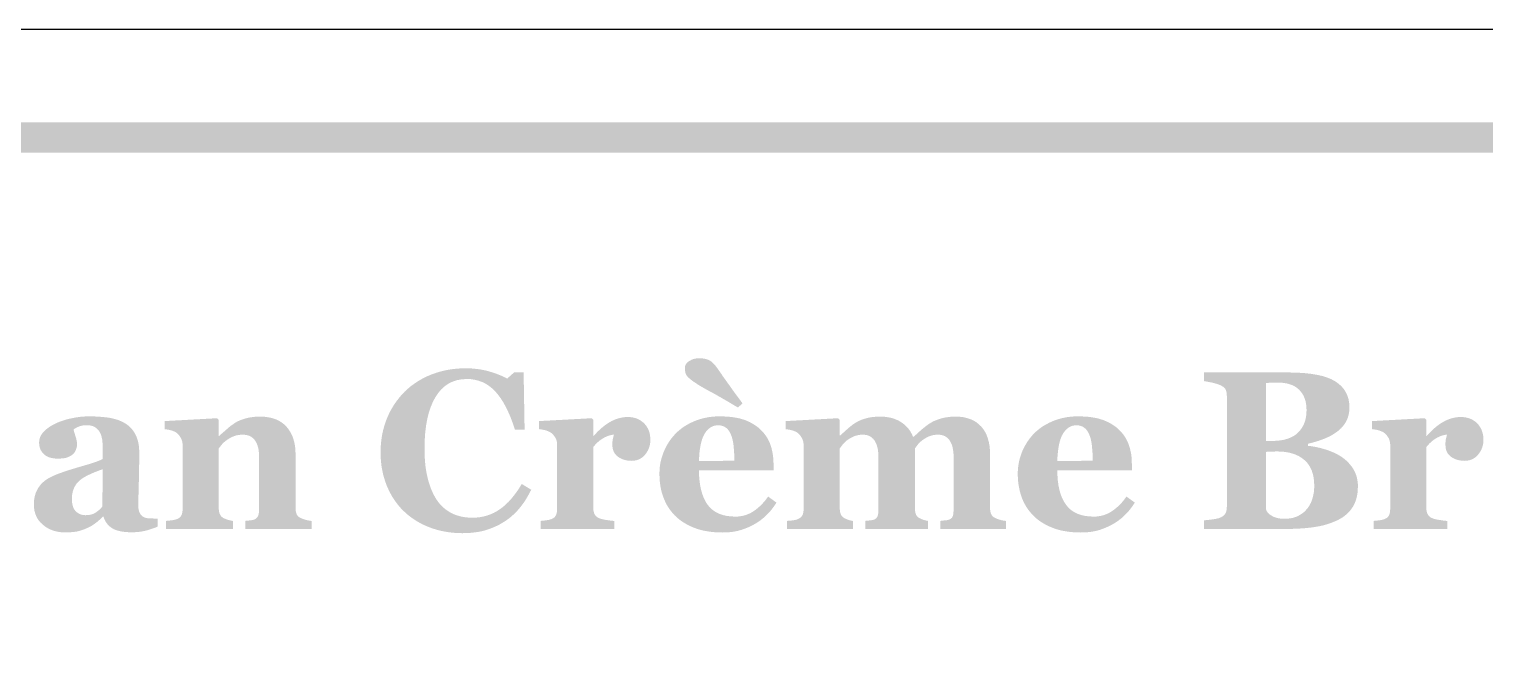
# Model space of a CAD drawing. Header units: millimetres. Extents: x 6 to 594, y 82 to 394.
# Drawn here: x 237.01 to 256.36, y 171.5 to 179.84 of the extents above; entities that cross this region are included whole.
import ezdxf

# ---------------------------------------------------------------- set-up
doc = ezdxf.new("R2010")
doc.units = ezdxf.units.MM
doc.layers.add('CUT', color=1, linetype='Continuous')
doc.layers.add('RASTER', color=7, linetype='Continuous')

msp = doc.modelspace()

# ---------------------------------------------------------------- hatches: boundary and pattern name
at = {"layer": 'RASTER'}
h = msp.add_hatch(color=7, dxfattribs=at)
h.paths.add_polyline_path([(211.2, 176.4), (211.234, 176.916), (211.337, 177.363), (211.509, 177.741), (211.75, 178.05), (212.059, 178.291), (212.438, 178.463), (212.884, 178.566), (213.4, 178.6), (270.6, 178.6), (271.116, 178.566), (271.563, 178.463), (271.941, 178.291), (272.25, 178.05), (272.491, 177.741), (272.663, 177.363), (272.766, 176.916), (272.8, 176.4), (272.8, 163.2), (272.766, 162.684), (272.662, 162.238), (272.491, 161.859), (272.25, 161.55), (271.941, 161.309), (271.563, 161.138), (271.116, 161.034), (270.6, 161), (213.4, 161), (212.884, 161.034), (212.438, 161.138), (212.059, 161.309), (211.75, 161.55), (211.509, 161.859), (211.337, 162.238), (211.234, 162.684), (211.2, 163.2)])
h.paths.add_polyline_path([(211.6, 176.4), (211.6, 163.2), (211.628, 162.778), (211.712, 162.413), (211.853, 162.103), (212.05, 161.85), (212.303, 161.653), (212.613, 161.513), (212.978, 161.428), (213.4, 161.4), (270.6, 161.4), (271.022, 161.428), (271.388, 161.513), (271.697, 161.653), (271.95, 161.85), (272.147, 162.103), (272.287, 162.413), (272.372, 162.778), (272.4, 163.2), (272.4, 176.4), (272.372, 176.822), (272.287, 177.188), (272.147, 177.497), (271.95, 177.75), (271.697, 177.947), (271.388, 178.088), (271.022, 178.172), (270.6, 178.2), (213.4, 178.2), (212.978, 178.172), (212.613, 178.088), (212.303, 177.947), (212.05, 177.75), (211.853, 177.497), (211.712, 177.188), (211.628, 176.822), (211.6, 176.4)])
for points in [[(242.768, 173.144), (242.711, 173.145), (242.655, 173.149), (242.6, 173.155), (242.546, 173.163), (242.493, 173.173), (242.441, 173.186), (242.39, 173.201), (242.34, 173.218), (242.291, 173.238), (242.243, 173.259), (242.198, 173.283), (242.153, 173.309), (242.111, 173.337), (242.07, 173.367), (242.03, 173.399), (241.993, 173.433), (241.957, 173.468), (241.924, 173.506), (241.893, 173.545), (241.863, 173.587), (241.835, 173.63), (241.81, 173.676), (241.786, 173.724), (241.764, 173.773), (241.745, 173.825), (241.728, 173.877), (241.713, 173.931), (241.702, 173.986), (241.692, 174.043), (241.686, 174.1), (241.682, 174.159), (241.681, 174.22), (241.682, 174.279), (241.686, 174.338), (241.693, 174.396), (241.702, 174.452), (241.714, 174.508), (241.728, 174.562), (241.745, 174.615), (241.765, 174.667), (241.787, 174.718), (241.811, 174.767), (241.838, 174.814), (241.866, 174.859), (241.897, 174.903), (241.93, 174.945), (241.964, 174.985), (242.001, 175.024), (242.04, 175.06), (242.08, 175.094), (242.122, 175.125), (242.166, 175.155), (242.212, 175.183), (242.259, 175.208), (242.309, 175.232), (242.36, 175.253), (242.413, 175.272), (242.467, 175.289), (242.522, 175.303), (242.577, 175.314), (242.634, 175.323), (242.691, 175.329), (242.749, 175.333), (242.809, 175.334), (242.851, 175.334), (242.893, 175.332), (242.934, 175.328), (242.974, 175.324), (243.013, 175.318), (243.051, 175.311), (243.088, 175.302), (243.124, 175.293), (243.158, 175.282), (243.192, 175.271), (243.224, 175.26), (243.255, 175.248), (243.284, 175.236), (243.312, 175.224), (243.339, 175.211), (243.364, 175.198), (243.455, 175.279), (243.582, 175.279), (243.595, 174.52), (243.466, 174.52), (243.438, 174.604), (243.409, 174.682), (243.378, 174.754), (243.345, 174.821), (243.312, 174.882), (243.277, 174.937), (243.24, 174.986), (243.203, 175.03), (243.163, 175.068), (243.122, 175.101), (243.078, 175.129), (243.032, 175.152), (242.984, 175.169), (242.934, 175.182), (242.882, 175.19), (242.828, 175.192), (242.761, 175.188), (242.698, 175.177), (242.64, 175.158), (242.585, 175.132), (242.535, 175.097), (242.489, 175.056), (242.447, 175.007), (242.409, 174.95), (242.375, 174.886), (242.346, 174.816), (242.321, 174.74), (242.301, 174.658), (242.285, 174.57), (242.274, 174.476), (242.267, 174.376), (242.265, 174.269), (242.266, 174.209), (242.268, 174.15), (242.272, 174.094), (242.277, 174.04), (242.284, 173.988), (242.293, 173.939), (242.303, 173.892), (242.314, 173.847), (242.327, 173.804), (242.341, 173.763), (242.355, 173.725), (242.371, 173.689), (242.387, 173.655), (242.405, 173.622), (242.423, 173.593), (242.442, 173.565), (242.464, 173.538), (242.487, 173.513), (242.51, 173.49), (242.535, 173.468), (242.561, 173.449), (242.587, 173.431), (242.615, 173.415), (242.643, 173.401), (242.672, 173.389), (242.702, 173.379), (242.733, 173.37), (242.765, 173.362), (242.797, 173.357), (242.831, 173.353), (242.865, 173.35), (242.899, 173.349), (242.95, 173.351), (242.999, 173.356), (243.047, 173.365), (243.093, 173.377), (243.138, 173.393), (243.182, 173.412), (243.224, 173.435), (243.265, 173.461), (243.305, 173.49), (243.343, 173.524), (243.381, 173.56), (243.418, 173.601), (243.454, 173.645), (243.489, 173.692), (243.524, 173.743), (243.557, 173.798), (243.683, 173.721), (243.667, 173.69), (243.651, 173.659), (243.633, 173.629), (243.616, 173.599), (243.598, 173.571), (243.579, 173.543), (243.559, 173.517), (243.54, 173.491), (243.519, 173.466), (243.498, 173.442), (243.476, 173.418), (243.453, 173.396), (243.429, 173.375), (243.405, 173.354), (243.379, 173.334), (243.354, 173.316), (243.324, 173.296), (243.294, 173.278), (243.263, 173.26), (243.232, 173.244), (243.199, 173.229), (243.166, 173.215), (243.132, 173.202), (243.098, 173.19), (243.062, 173.179), (243.025, 173.17), (242.986, 173.162), (242.945, 173.156), (242.903, 173.151), (242.86, 173.147), (242.814, 173.145), (242.768, 173.144)], [(240.764, 173.2), (239.882, 173.2), (239.882, 173.307), (239.889, 173.308), (239.896, 173.308), (239.904, 173.309), (239.913, 173.31), (239.921, 173.311), (239.93, 173.312), (239.94, 173.313), (239.949, 173.314), (239.959, 173.315), (239.968, 173.317), (239.976, 173.318), (239.984, 173.32), (239.991, 173.322), (239.998, 173.324), (240.004, 173.326), (240.009, 173.329), (240.017, 173.333), (240.024, 173.338), (240.03, 173.343), (240.036, 173.349), (240.041, 173.355), (240.046, 173.361), (240.05, 173.368), (240.053, 173.376), (240.056, 173.384), (240.059, 173.393), (240.061, 173.403), (240.063, 173.414), (240.065, 173.426), (240.066, 173.438), (240.066, 173.452), (240.066, 173.467), (240.066, 174.152), (240.066, 174.188), (240.063, 174.222), (240.059, 174.254), (240.053, 174.283), (240.045, 174.31), (240.036, 174.335), (240.024, 174.357), (240.011, 174.377), (239.997, 174.395), (239.981, 174.41), (239.963, 174.423), (239.944, 174.434), (239.922, 174.442), (239.9, 174.448), (239.876, 174.451), (239.85, 174.452), (239.835, 174.452), (239.821, 174.451), (239.807, 174.45), (239.793, 174.448), (239.78, 174.446), (239.766, 174.443), (239.753, 174.439), (239.74, 174.435), (239.728, 174.43), (239.715, 174.425), (239.703, 174.419), (239.69, 174.413), (239.678, 174.407), (239.666, 174.399), (239.654, 174.392), (239.642, 174.384), (239.631, 174.376), (239.621, 174.369), (239.612, 174.361), (239.603, 174.354), (239.595, 174.346), (239.587, 174.339), (239.58, 174.331), (239.573, 174.324), (239.567, 174.316), (239.561, 174.309), (239.555, 174.301), (239.55, 174.295), (239.545, 174.288), (239.54, 174.282), (239.535, 174.275), (239.53, 174.269), (239.53, 173.483), (239.531, 173.47), (239.531, 173.458), (239.532, 173.447), (239.534, 173.436), (239.536, 173.425), (239.539, 173.415), (239.541, 173.406), (239.545, 173.397), (239.549, 173.389), (239.553, 173.381), (239.559, 173.374), (239.564, 173.367), (239.571, 173.361), (239.578, 173.355), (239.585, 173.35), (239.593, 173.345), (239.599, 173.342), (239.606, 173.339), (239.612, 173.336), (239.62, 173.333), (239.627, 173.33), (239.635, 173.327), (239.643, 173.324), (239.652, 173.322), (239.661, 173.319), (239.669, 173.317), (239.678, 173.315), (239.687, 173.313), (239.695, 173.311), (239.704, 173.309), (239.712, 173.308), (239.721, 173.307), (239.721, 173.2), (238.83, 173.2), (238.83, 173.307), (238.839, 173.308), (238.848, 173.309), (238.858, 173.309), (238.867, 173.31), (238.876, 173.311), (238.885, 173.313), (238.895, 173.314), (238.904, 173.315), (238.913, 173.316), (238.922, 173.318), (238.931, 173.319), (238.939, 173.321), (238.946, 173.323), (238.954, 173.325), (238.961, 173.327), (238.968, 173.329), (238.979, 173.333), (238.989, 173.338), (238.999, 173.343), (239.007, 173.349), (239.015, 173.356), (239.022, 173.363), (239.027, 173.371), (239.032, 173.379), (239.036, 173.387), (239.04, 173.397), (239.043, 173.407), (239.045, 173.418), (239.047, 173.429), (239.049, 173.441), (239.05, 173.453), (239.05, 173.467), (239.05, 174.319), (239.049, 174.33), (239.048, 174.342), (239.047, 174.353), (239.044, 174.364), (239.041, 174.375), (239.037, 174.386), (239.032, 174.397), (239.026, 174.408), (239.02, 174.419), (239.014, 174.429), (239.007, 174.439), (238.999, 174.448), (238.991, 174.457), (238.983, 174.465), (238.974, 174.473), (238.965, 174.48), (238.958, 174.485), (238.951, 174.489), (238.943, 174.493), (238.935, 174.496), (238.926, 174.5), (238.917, 174.503), (238.908, 174.507), (238.898, 174.51), (238.888, 174.512), (238.878, 174.515), (238.867, 174.517), (238.856, 174.519), (238.845, 174.521), (238.833, 174.523), (238.822, 174.524), (238.81, 174.526), (238.81, 174.633), (239.508, 174.671), (239.53, 174.649), (239.53, 174.436), (239.536, 174.436), (239.547, 174.446), (239.558, 174.456), (239.569, 174.466), (239.582, 174.477), (239.594, 174.488), (239.608, 174.499), (239.621, 174.512), (239.636, 174.524), (239.65, 174.537), (239.664, 174.549), (239.678, 174.56), (239.692, 174.571), (239.706, 174.581), (239.719, 174.59), (239.732, 174.599), (239.744, 174.608), (239.758, 174.616), (239.773, 174.625), (239.79, 174.633), (239.807, 174.64), (239.825, 174.648), (239.844, 174.655), (239.865, 174.661), (239.886, 174.668), (239.908, 174.674), (239.931, 174.679), (239.954, 174.683), (239.977, 174.686), (240.001, 174.689), (240.025, 174.691), (240.049, 174.692), (240.074, 174.693), (240.132, 174.691), (240.186, 174.684), (240.236, 174.674), (240.283, 174.659), (240.326, 174.64), (240.365, 174.616), (240.4, 174.589), (240.432, 174.557), (240.46, 174.522), (240.484, 174.484), (240.505, 174.443), (240.521, 174.4), (240.534, 174.353), (240.544, 174.304), (240.549, 174.252), (240.551, 174.198), (240.551, 173.48), (240.552, 173.467), (240.552, 173.454), (240.554, 173.442), (240.555, 173.431), (240.558, 173.421), (240.56, 173.411), (240.564, 173.402), (240.567, 173.393), (240.572, 173.386), (240.577, 173.378), (240.583, 173.371), (240.59, 173.364), (240.598, 173.358), (240.607, 173.352), (240.617, 173.347), (240.627, 173.342), (240.633, 173.34), (240.64, 173.337), (240.647, 173.334), (240.654, 173.332), (240.661, 173.329), (240.669, 173.327), (240.677, 173.324), (240.685, 173.322), (240.694, 173.319), (240.703, 173.317), (240.712, 173.315), (240.722, 173.313), (240.732, 173.311), (240.742, 173.309), (240.753, 173.308), (240.764, 173.307)], [(245.267, 174.385), (245.266, 174.358), (245.262, 174.331), (245.257, 174.305), (245.249, 174.281), (245.24, 174.256), (245.228, 174.233), (245.214, 174.211), (245.198, 174.19), (245.18, 174.17), (245.161, 174.153), (245.14, 174.138), (245.118, 174.126), (245.095, 174.117), (245.07, 174.111), (245.044, 174.107), (245.016, 174.105), (244.99, 174.106), (244.965, 174.109), (244.941, 174.113), (244.917, 174.119), (244.895, 174.126), (244.874, 174.136), (244.854, 174.147), (244.835, 174.159), (244.818, 174.174), (244.803, 174.19), (244.79, 174.207), (244.78, 174.226), (244.772, 174.247), (244.766, 174.27), (244.762, 174.294), (244.761, 174.319), (244.761, 174.332), (244.762, 174.343), (244.762, 174.354), (244.763, 174.365), (244.764, 174.374), (244.765, 174.383), (244.767, 174.391), (244.769, 174.399), (244.77, 174.406), (244.772, 174.413), (244.774, 174.42), (244.776, 174.427), (244.777, 174.433), (244.779, 174.44), (244.78, 174.446), (244.782, 174.452), (244.765, 174.451), (244.748, 174.448), (244.73, 174.444), (244.713, 174.439), (244.695, 174.433), (244.677, 174.425), (244.658, 174.416), (244.64, 174.406), (244.621, 174.394), (244.603, 174.382), (244.586, 174.368), (244.569, 174.354), (244.553, 174.339), (244.537, 174.323), (244.522, 174.306), (244.508, 174.288), (244.508, 173.484), (244.508, 173.472), (244.509, 173.46), (244.51, 173.448), (244.512, 173.437), (244.514, 173.427), (244.517, 173.417), (244.52, 173.408), (244.524, 173.399), (244.528, 173.391), (244.533, 173.383), (244.539, 173.376), (244.546, 173.369), (244.553, 173.363), (244.56, 173.357), (244.569, 173.351), (244.578, 173.346), (244.587, 173.343), (244.597, 173.339), (244.608, 173.335), (244.62, 173.332), (244.634, 173.328), (244.649, 173.325), (244.665, 173.322), (244.683, 173.319), (244.7, 173.317), (244.717, 173.314), (244.732, 173.312), (244.745, 173.311), (244.758, 173.309), (244.769, 173.308), (244.779, 173.307), (244.788, 173.307), (244.788, 173.2), (243.808, 173.2), (243.808, 173.307), (243.817, 173.308), (243.826, 173.309), (243.835, 173.309), (243.844, 173.31), (243.854, 173.311), (243.863, 173.313), (243.872, 173.314), (243.882, 173.315), (243.891, 173.316), (243.9, 173.318), (243.908, 173.319), (243.916, 173.321), (243.924, 173.323), (243.931, 173.325), (243.939, 173.327), (243.945, 173.329), (243.957, 173.333), (243.967, 173.338), (243.976, 173.343), (243.985, 173.349), (243.992, 173.356), (243.999, 173.363), (244.005, 173.371), (244.01, 173.379), (244.014, 173.387), (244.017, 173.397), (244.02, 173.407), (244.023, 173.418), (244.025, 173.429), (244.026, 173.441), (244.027, 173.453), (244.027, 173.467), (244.027, 174.319), (244.027, 174.332), (244.026, 174.345), (244.024, 174.357), (244.021, 174.369), (244.018, 174.381), (244.013, 174.392), (244.008, 174.403), (244.002, 174.414), (243.996, 174.424), (243.989, 174.433), (243.982, 174.443), (243.975, 174.451), (243.967, 174.459), (243.959, 174.467), (243.951, 174.474), (243.942, 174.48), (243.936, 174.485), (243.928, 174.489), (243.921, 174.493), (243.913, 174.496), (243.904, 174.5), (243.895, 174.503), (243.886, 174.507), (243.876, 174.51), (243.866, 174.512), (243.855, 174.515), (243.844, 174.517), (243.833, 174.519), (243.822, 174.521), (243.811, 174.523), (243.799, 174.524), (243.787, 174.526), (243.787, 174.633), (244.486, 174.671), (244.508, 174.649), (244.508, 174.436), (244.514, 174.436), (244.539, 174.465), (244.565, 174.492), (244.591, 174.517), (244.618, 174.541), (244.645, 174.563), (244.672, 174.584), (244.7, 174.603), (244.728, 174.62), (244.757, 174.636), (244.786, 174.649), (244.815, 174.661), (244.844, 174.67), (244.874, 174.677), (244.904, 174.683), (244.934, 174.686), (244.965, 174.687), (244.998, 174.686), (245.03, 174.682), (245.059, 174.675), (245.088, 174.666), (245.114, 174.654), (245.139, 174.639), (245.162, 174.622), (245.184, 174.603), (245.203, 174.581), (245.22, 174.557), (245.234, 174.533), (245.246, 174.506), (245.255, 174.478), (245.261, 174.449), (245.265, 174.418), (245.267, 174.385)], [(249.994, 173.2), (249.121, 173.2), (249.121, 173.307), (249.129, 173.308), (249.137, 173.309), (249.145, 173.31), (249.154, 173.311), (249.162, 173.312), (249.171, 173.313), (249.179, 173.314), (249.188, 173.314), (249.197, 173.315), (249.205, 173.316), (249.213, 173.318), (249.22, 173.319), (249.227, 173.321), (249.234, 173.324), (249.241, 173.326), (249.247, 173.329), (249.254, 173.333), (249.261, 173.337), (249.267, 173.343), (249.273, 173.348), (249.278, 173.355), (249.282, 173.362), (249.285, 173.37), (249.288, 173.378), (249.29, 173.387), (249.291, 173.396), (249.293, 173.407), (249.294, 173.417), (249.295, 173.429), (249.296, 173.441), (249.296, 173.453), (249.296, 173.467), (249.296, 174.151), (249.296, 174.187), (249.293, 174.221), (249.289, 174.253), (249.283, 174.283), (249.276, 174.31), (249.266, 174.335), (249.255, 174.357), (249.243, 174.377), (249.229, 174.395), (249.213, 174.41), (249.196, 174.423), (249.178, 174.434), (249.158, 174.442), (249.137, 174.448), (249.114, 174.451), (249.09, 174.452), (249.074, 174.452), (249.059, 174.451), (249.045, 174.45), (249.03, 174.447), (249.017, 174.445), (249.003, 174.441), (248.99, 174.437), (248.978, 174.433), (248.966, 174.428), (248.954, 174.422), (248.942, 174.416), (248.931, 174.411), (248.92, 174.404), (248.909, 174.398), (248.898, 174.391), (248.888, 174.384), (248.877, 174.376), (248.868, 174.368), (248.859, 174.361), (248.85, 174.353), (248.842, 174.345), (248.835, 174.337), (248.828, 174.33), (248.822, 174.322), (248.816, 174.315), (248.811, 174.307), (248.805, 174.3), (248.8, 174.294), (248.795, 174.287), (248.791, 174.281), (248.786, 174.275), (248.782, 174.269), (248.782, 173.483), (248.782, 173.47), (248.783, 173.458), (248.784, 173.446), (248.785, 173.435), (248.787, 173.425), (248.789, 173.415), (248.792, 173.406), (248.795, 173.397), (248.798, 173.389), (248.802, 173.381), (248.807, 173.374), (248.812, 173.368), (248.819, 173.361), (248.825, 173.355), (248.833, 173.35), (248.841, 173.345), (248.847, 173.342), (248.853, 173.339), (248.859, 173.336), (248.866, 173.333), (248.873, 173.33), (248.88, 173.327), (248.887, 173.324), (248.894, 173.322), (248.902, 173.319), (248.91, 173.317), (248.917, 173.315), (248.925, 173.313), (248.933, 173.311), (248.941, 173.309), (248.95, 173.308), (248.958, 173.307), (248.958, 173.2), (248.122, 173.2), (248.122, 173.307), (248.129, 173.308), (248.136, 173.308), (248.144, 173.309), (248.152, 173.31), (248.161, 173.311), (248.17, 173.312), (248.179, 173.313), (248.189, 173.314), (248.199, 173.315), (248.207, 173.317), (248.216, 173.318), (248.223, 173.32), (248.23, 173.322), (248.237, 173.324), (248.242, 173.326), (248.248, 173.329), (248.255, 173.333), (248.262, 173.338), (248.268, 173.343), (248.273, 173.349), (248.278, 173.355), (248.282, 173.361), (248.285, 173.368), (248.288, 173.376), (248.29, 173.384), (248.292, 173.393), (248.294, 173.403), (248.295, 173.414), (248.296, 173.426), (248.297, 173.438), (248.297, 173.452), (248.297, 173.467), (248.297, 174.151), (248.297, 174.187), (248.294, 174.221), (248.29, 174.253), (248.284, 174.283), (248.276, 174.31), (248.267, 174.335), (248.256, 174.357), (248.244, 174.377), (248.23, 174.395), (248.214, 174.41), (248.197, 174.423), (248.179, 174.434), (248.159, 174.442), (248.138, 174.448), (248.115, 174.451), (248.091, 174.452), (248.075, 174.452), (248.06, 174.451), (248.046, 174.45), (248.031, 174.447), (248.018, 174.445), (248.004, 174.441), (247.991, 174.437), (247.979, 174.433), (247.967, 174.428), (247.955, 174.422), (247.943, 174.416), (247.932, 174.411), (247.921, 174.404), (247.91, 174.398), (247.899, 174.391), (247.889, 174.384), (247.878, 174.376), (247.869, 174.368), (247.859, 174.361), (247.851, 174.353), (247.843, 174.345), (247.836, 174.337), (247.829, 174.33), (247.823, 174.322), (247.817, 174.315), (247.811, 174.307), (247.806, 174.3), (247.801, 174.294), (247.796, 174.287), (247.792, 174.281), (247.787, 174.275), (247.783, 174.269), (247.783, 173.483), (247.783, 173.47), (247.784, 173.458), (247.785, 173.447), (247.786, 173.436), (247.788, 173.425), (247.791, 173.416), (247.793, 173.406), (247.796, 173.398), (247.8, 173.39), (247.804, 173.382), (247.809, 173.375), (247.815, 173.368), (247.821, 173.361), (247.828, 173.355), (247.835, 173.35), (247.843, 173.345), (247.849, 173.342), (247.855, 173.339), (247.862, 173.336), (247.868, 173.333), (247.875, 173.33), (247.882, 173.327), (247.889, 173.324), (247.897, 173.322), (247.904, 173.319), (247.912, 173.317), (247.92, 173.315), (247.928, 173.313), (247.936, 173.311), (247.944, 173.309), (247.952, 173.308), (247.96, 173.307), (247.96, 173.2), (247.083, 173.2), (247.083, 173.307), (247.093, 173.308), (247.102, 173.308), (247.111, 173.309), (247.121, 173.31), (247.13, 173.311), (247.139, 173.312), (247.149, 173.313), (247.158, 173.314), (247.167, 173.315), (247.175, 173.317), (247.184, 173.318), (247.192, 173.32), (247.199, 173.322), (247.207, 173.324), (247.214, 173.326), (247.221, 173.329), (247.232, 173.334), (247.242, 173.339), (247.252, 173.344), (247.26, 173.35), (247.268, 173.357), (247.275, 173.364), (247.28, 173.371), (247.285, 173.379), (247.289, 173.388), (247.293, 173.397), (247.296, 173.407), (247.298, 173.418), (247.3, 173.429), (247.302, 173.441), (247.302, 173.453), (247.303, 173.467), (247.303, 174.319), (247.302, 174.331), (247.301, 174.342), (247.299, 174.354), (247.297, 174.365), (247.293, 174.377), (247.289, 174.388), (247.284, 174.399), (247.278, 174.411), (247.271, 174.422), (247.265, 174.432), (247.258, 174.441), (247.25, 174.45), (247.243, 174.459), (247.235, 174.467), (247.226, 174.474), (247.218, 174.48), (247.211, 174.485), (247.204, 174.489), (247.196, 174.493), (247.188, 174.496), (247.179, 174.5), (247.17, 174.503), (247.161, 174.507), (247.151, 174.51), (247.141, 174.512), (247.13, 174.515), (247.12, 174.517), (247.109, 174.519), (247.098, 174.521), (247.086, 174.523), (247.074, 174.524), (247.063, 174.526), (247.063, 174.633), (247.761, 174.671), (247.783, 174.649), (247.783, 174.442), (247.789, 174.442), (247.8, 174.452), (247.811, 174.461), (247.822, 174.472), (247.834, 174.482), (247.846, 174.493), (247.859, 174.505), (247.873, 174.517), (247.886, 174.529), (247.9, 174.542), (247.914, 174.553), (247.928, 174.564), (247.941, 174.575), (247.954, 174.585), (247.967, 174.594), (247.98, 174.603), (247.993, 174.611), (248.007, 174.619), (248.022, 174.627), (248.038, 174.635), (248.055, 174.643), (248.072, 174.65), (248.091, 174.657), (248.111, 174.663), (248.132, 174.669), (248.153, 174.675), (248.175, 174.679), (248.198, 174.684), (248.221, 174.687), (248.244, 174.689), (248.268, 174.691), (248.293, 174.692), (248.318, 174.693), (248.359, 174.692), (248.398, 174.688), (248.435, 174.682), (248.471, 174.675), (248.505, 174.664), (248.537, 174.652), (248.568, 174.637), (248.597, 174.62), (248.624, 174.601), (248.649, 174.581), (248.672, 174.559), (248.693, 174.536), (248.712, 174.511), (248.728, 174.485), (248.743, 174.457), (248.756, 174.428), (248.769, 174.428), (248.78, 174.438), (248.791, 174.448), (248.804, 174.459), (248.816, 174.471), (248.83, 174.482), (248.843, 174.495), (248.858, 174.507), (248.873, 174.521), (248.888, 174.534), (248.903, 174.546), (248.918, 174.558), (248.932, 174.569), (248.946, 174.579), (248.96, 174.589), (248.973, 174.598), (248.986, 174.606), (249.001, 174.615), (249.016, 174.624), (249.033, 174.632), (249.051, 174.64), (249.07, 174.647), (249.089, 174.655), (249.11, 174.661), (249.132, 174.668), (249.154, 174.674), (249.177, 174.679), (249.2, 174.683), (249.223, 174.686), (249.247, 174.689), (249.272, 174.691), (249.296, 174.692), (249.321, 174.693), (249.375, 174.691), (249.426, 174.685), (249.473, 174.674), (249.517, 174.66), (249.558, 174.642), (249.596, 174.619), (249.63, 174.593), (249.662, 174.562), (249.69, 174.528), (249.714, 174.49), (249.735, 174.449), (249.751, 174.404), (249.764, 174.356), (249.774, 174.305), (249.779, 174.25), (249.781, 174.192), (249.781, 173.48), (249.782, 173.467), (249.782, 173.454), (249.784, 173.442), (249.785, 173.431), (249.788, 173.42), (249.79, 173.41), (249.794, 173.401), (249.797, 173.393), (249.802, 173.385), (249.807, 173.377), (249.813, 173.37), (249.82, 173.364), (249.828, 173.357), (249.836, 173.352), (249.846, 173.347), (249.856, 173.342), (249.862, 173.34), (249.868, 173.337), (249.875, 173.334), (249.882, 173.332), (249.89, 173.329), (249.897, 173.327), (249.905, 173.324), (249.914, 173.322), (249.923, 173.319), (249.932, 173.317), (249.941, 173.315), (249.951, 173.313), (249.961, 173.311), (249.972, 173.309), (249.982, 173.308), (249.994, 173.307)], [(256.338, 174.385), (256.337, 174.358), (256.334, 174.331), (256.328, 174.305), (256.321, 174.281), (256.311, 174.256), (256.299, 174.233), (256.285, 174.211), (256.269, 174.19), (256.251, 174.17), (256.232, 174.153), (256.211, 174.138), (256.189, 174.126), (256.166, 174.117), (256.141, 174.111), (256.115, 174.107), (256.087, 174.105), (256.061, 174.106), (256.036, 174.109), (256.012, 174.113), (255.989, 174.119), (255.967, 174.126), (255.946, 174.136), (255.926, 174.147), (255.906, 174.159), (255.889, 174.174), (255.874, 174.19), (255.861, 174.207), (255.851, 174.226), (255.843, 174.247), (255.837, 174.27), (255.834, 174.294), (255.833, 174.319), (255.833, 174.332), (255.833, 174.343), (255.834, 174.354), (255.834, 174.365), (255.835, 174.374), (255.837, 174.383), (255.838, 174.391), (255.84, 174.399), (255.842, 174.406), (255.843, 174.413), (255.845, 174.42), (255.847, 174.427), (255.848, 174.433), (255.85, 174.44), (255.852, 174.446), (255.853, 174.452), (255.836, 174.451), (255.819, 174.448), (255.801, 174.444), (255.784, 174.439), (255.766, 174.433), (255.748, 174.425), (255.729, 174.416), (255.711, 174.406), (255.693, 174.394), (255.675, 174.382), (255.657, 174.368), (255.641, 174.354), (255.624, 174.339), (255.609, 174.323), (255.594, 174.306), (255.579, 174.288), (255.579, 173.484), (255.579, 173.472), (255.58, 173.46), (255.581, 173.448), (255.583, 173.437), (255.585, 173.427), (255.588, 173.417), (255.591, 173.408), (255.595, 173.399), (255.6, 173.391), (255.605, 173.383), (255.61, 173.376), (255.617, 173.369), (255.624, 173.363), (255.632, 173.357), (255.64, 173.351), (255.649, 173.346), (255.658, 173.343), (255.668, 173.339), (255.679, 173.335), (255.692, 173.332), (255.705, 173.328), (255.72, 173.325), (255.737, 173.322), (255.754, 173.319), (255.772, 173.317), (255.788, 173.314), (255.803, 173.312), (255.817, 173.311), (255.829, 173.309), (255.84, 173.308), (255.85, 173.307), (255.859, 173.307), (255.859, 173.2), (254.879, 173.2), (254.879, 173.307), (254.888, 173.308), (254.897, 173.309), (254.906, 173.309), (254.916, 173.31), (254.925, 173.311), (254.934, 173.313), (254.944, 173.314), (254.953, 173.315), (254.962, 173.316), (254.971, 173.318), (254.979, 173.319), (254.987, 173.321), (254.995, 173.323), (255.003, 173.325), (255.01, 173.327), (255.017, 173.329), (255.028, 173.333), (255.038, 173.338), (255.048, 173.343), (255.056, 173.349), (255.064, 173.356), (255.07, 173.363), (255.076, 173.371), (255.081, 173.379), (255.085, 173.387), (255.089, 173.397), (255.092, 173.407), (255.094, 173.418), (255.096, 173.429), (255.098, 173.441), (255.098, 173.453), (255.099, 173.467), (255.099, 174.319), (255.098, 174.332), (255.097, 174.345), (255.095, 174.357), (255.092, 174.369), (255.089, 174.381), (255.085, 174.392), (255.08, 174.403), (255.074, 174.414), (255.067, 174.424), (255.061, 174.433), (255.054, 174.443), (255.046, 174.451), (255.039, 174.459), (255.031, 174.467), (255.022, 174.474), (255.014, 174.48), (255.007, 174.485), (255, 174.489), (254.992, 174.493), (254.984, 174.496), (254.975, 174.5), (254.966, 174.503), (254.957, 174.507), (254.947, 174.51), (254.937, 174.512), (254.926, 174.515), (254.916, 174.517), (254.905, 174.519), (254.894, 174.521), (254.882, 174.523), (254.87, 174.524), (254.858, 174.526), (254.858, 174.633), (255.557, 174.671), (255.579, 174.649), (255.579, 174.436), (255.585, 174.436), (255.61, 174.465), (255.636, 174.492), (255.663, 174.517), (255.689, 174.541), (255.716, 174.563), (255.744, 174.584), (255.771, 174.603), (255.8, 174.62), (255.828, 174.636), (255.857, 174.649), (255.886, 174.661), (255.915, 174.67), (255.945, 174.677), (255.975, 174.683), (256.006, 174.686), (256.036, 174.687), (256.069, 174.686), (256.101, 174.682), (256.131, 174.675), (256.159, 174.666), (256.186, 174.654), (256.21, 174.639), (256.234, 174.622), (256.255, 174.603), (256.275, 174.581), (256.291, 174.557), (256.306, 174.533), (256.317, 174.506), (256.326, 174.478), (256.333, 174.449), (256.337, 174.418), (256.338, 174.385)]]:
    msp.add_hatch(color=7, dxfattribs=at).paths.add_polyline_path(points)
h = msp.add_hatch(color=7, dxfattribs=at)
h.paths.add_polyline_path([(246.942, 173.55), (246.929, 173.529), (246.915, 173.509), (246.901, 173.489), (246.886, 173.469), (246.87, 173.449), (246.854, 173.43), (246.836, 173.411), (246.819, 173.393), (246.8, 173.374), (246.781, 173.357), (246.761, 173.34), (246.741, 173.324), (246.72, 173.308), (246.699, 173.294), (246.677, 173.279), (246.654, 173.266), (246.629, 173.252), (246.605, 173.24), (246.58, 173.228), (246.555, 173.217), (246.53, 173.207), (246.505, 173.198), (246.48, 173.189), (246.455, 173.182), (246.43, 173.175), (246.403, 173.169), (246.376, 173.164), (246.347, 173.16), (246.318, 173.157), (246.288, 173.155), (246.257, 173.154), (246.225, 173.153), (246.171, 173.154), (246.12, 173.157), (246.07, 173.162), (246.023, 173.169), (245.977, 173.177), (245.933, 173.188), (245.891, 173.2), (245.85, 173.215), (245.812, 173.231), (245.775, 173.248), (245.74, 173.267), (245.707, 173.287), (245.675, 173.308), (245.645, 173.331), (245.617, 173.355), (245.59, 173.38), (245.566, 173.407), (245.542, 173.435), (245.521, 173.463), (245.501, 173.494), (245.482, 173.525), (245.466, 173.557), (245.451, 173.591), (245.437, 173.626), (245.425, 173.661), (245.415, 173.698), (245.406, 173.735), (245.399, 173.773), (245.394, 173.812), (245.39, 173.851), (245.388, 173.891), (245.387, 173.932), (245.388, 173.97), (245.39, 174.006), (245.394, 174.043), (245.4, 174.079), (245.408, 174.114), (245.418, 174.15), (245.429, 174.184), (245.442, 174.219), (245.456, 174.253), (245.472, 174.285), (245.489, 174.317), (245.508, 174.348), (245.528, 174.378), (245.55, 174.407), (245.573, 174.435), (245.598, 174.463), (245.623, 174.488), (245.651, 174.512), (245.68, 174.535), (245.71, 174.557), (245.742, 174.577), (245.776, 174.596), (245.812, 174.614), (245.849, 174.631), (245.887, 174.646), (245.927, 174.659), (245.968, 174.67), (246.009, 174.679), (246.052, 174.687), (246.096, 174.692), (246.142, 174.695), (246.188, 174.696), (246.238, 174.695), (246.286, 174.692), (246.331, 174.689), (246.375, 174.683), (246.416, 174.676), (246.454, 174.668), (246.491, 174.657), (246.525, 174.646), (246.557, 174.633), (246.588, 174.619), (246.617, 174.603), (246.645, 174.586), (246.672, 174.569), (246.697, 174.55), (246.721, 174.529), (246.743, 174.508), (246.763, 174.487), (246.782, 174.464), (246.799, 174.441), (246.815, 174.417), (246.83, 174.392), (246.843, 174.366), (246.855, 174.339), (246.865, 174.311), (246.874, 174.283), (246.881, 174.254), (246.888, 174.224), (246.893, 174.195), (246.897, 174.165), (246.9, 174.135), (246.902, 174.104), (246.903, 174.073), (246.903, 173.978), (245.913, 173.978), (245.914, 173.905), (245.92, 173.837), (245.929, 173.773), (245.942, 173.713), (245.958, 173.659), (245.978, 173.608), (246.001, 173.562), (246.028, 173.521), (246.059, 173.484), (246.095, 173.452), (246.134, 173.425), (246.178, 173.403), (246.226, 173.386), (246.279, 173.374), (246.335, 173.367), (246.396, 173.364), (246.43, 173.365), (246.463, 173.369), (246.495, 173.375), (246.527, 173.383), (246.557, 173.394), (246.587, 173.406), (246.616, 173.422), (246.644, 173.44), (246.671, 173.459), (246.696, 173.48), (246.721, 173.502), (246.745, 173.525), (246.768, 173.55), (246.79, 173.575), (246.811, 173.602), (246.831, 173.631)])
h.paths.add_polyline_path([(246.383, 174.107), (246.383, 174.129), (246.382, 174.151), (246.382, 174.173), (246.381, 174.196), (246.379, 174.218), (246.378, 174.241), (246.376, 174.264), (246.374, 174.287), (246.372, 174.309), (246.369, 174.331), (246.366, 174.351), (246.362, 174.371), (246.358, 174.389), (246.353, 174.406), (246.349, 174.423), (246.343, 174.438), (246.337, 174.454), (246.33, 174.47), (246.322, 174.485), (246.314, 174.498), (246.305, 174.511), (246.296, 174.522), (246.286, 174.532), (246.275, 174.542), (246.264, 174.55), (246.252, 174.557), (246.24, 174.563), (246.226, 174.568), (246.212, 174.572), (246.198, 174.575), (246.182, 174.576), (246.166, 174.577), (246.139, 174.575), (246.112, 174.57), (246.088, 174.561), (246.065, 174.548), (246.043, 174.532), (246.022, 174.513), (246.003, 174.489), (245.986, 174.463), (245.97, 174.432), (245.956, 174.397), (245.944, 174.358), (245.934, 174.315), (245.926, 174.268), (245.919, 174.216), (245.915, 174.161), (245.913, 174.101)])
h.paths.add_polyline_path([(246.491, 174.868), (246.43, 174.813), (246.371, 174.848), (246.316, 174.881), (246.264, 174.911), (246.216, 174.939), (246.172, 174.964), (246.132, 174.987), (246.096, 175.007), (246.063, 175.024), (246.032, 175.041), (246.003, 175.057), (245.975, 175.073), (245.948, 175.088), (245.922, 175.104), (245.897, 175.119), (245.874, 175.135), (245.851, 175.15), (245.834, 175.161), (245.819, 175.172), (245.805, 175.183), (245.792, 175.194), (245.781, 175.204), (245.77, 175.214), (245.761, 175.223), (245.754, 175.232), (245.747, 175.242), (245.741, 175.253), (245.736, 175.264), (245.732, 175.277), (245.729, 175.291), (245.727, 175.306), (245.726, 175.322), (245.725, 175.339), (245.726, 175.352), (245.729, 175.364), (245.733, 175.376), (245.739, 175.388), (245.747, 175.399), (245.757, 175.41), (245.768, 175.42), (245.781, 175.429), (245.796, 175.438), (245.811, 175.446), (245.826, 175.453), (245.841, 175.458), (245.857, 175.462), (245.874, 175.465), (245.891, 175.467), (245.908, 175.468), (245.93, 175.467), (245.951, 175.466), (245.97, 175.464), (245.988, 175.461), (246.006, 175.457), (246.022, 175.452), (246.037, 175.447), (246.05, 175.44), (246.064, 175.433), (246.078, 175.422), (246.092, 175.41), (246.107, 175.396), (246.122, 175.379), (246.138, 175.36), (246.154, 175.339), (246.17, 175.315), (246.183, 175.297), (246.197, 175.277), (246.212, 175.256), (246.227, 175.233), (246.244, 175.209), (246.262, 175.184), (246.281, 175.157), (246.302, 175.128), (246.323, 175.099), (246.344, 175.069), (246.367, 175.037), (246.39, 175.005), (246.414, 174.972), (246.439, 174.939), (246.465, 174.904), (246.491, 174.868)])
h = msp.add_hatch(color=7, dxfattribs=at)
h.paths.add_polyline_path([(254.458, 174.154), (254.481, 174.137), (254.503, 174.119), (254.524, 174.101), (254.543, 174.081), (254.562, 174.06), (254.579, 174.038), (254.596, 174.016), (254.611, 173.992), (254.625, 173.967), (254.636, 173.941), (254.647, 173.914), (254.655, 173.886), (254.661, 173.857), (254.666, 173.826), (254.669, 173.795), (254.669, 173.763), (254.668, 173.724), (254.665, 173.686), (254.66, 173.651), (254.653, 173.617), (254.643, 173.584), (254.632, 173.553), (254.618, 173.523), (254.603, 173.495), (254.585, 173.469), (254.566, 173.443), (254.545, 173.42), (254.522, 173.398), (254.497, 173.377), (254.47, 173.357), (254.442, 173.34), (254.412, 173.323), (254.378, 173.307), (254.343, 173.292), (254.307, 173.278), (254.27, 173.266), (254.231, 173.254), (254.191, 173.244), (254.15, 173.235), (254.108, 173.228), (254.064, 173.221), (254.018, 173.216), (253.97, 173.211), (253.92, 173.207), (253.869, 173.204), (253.815, 173.202), (253.76, 173.2), (253.703, 173.2), (252.623, 173.2), (252.623, 173.314), (252.635, 173.315), (252.647, 173.317), (252.66, 173.318), (252.674, 173.32), (252.689, 173.321), (252.704, 173.323), (252.72, 173.325), (252.737, 173.327), (252.754, 173.33), (252.769, 173.332), (252.783, 173.334), (252.796, 173.337), (252.807, 173.34), (252.818, 173.342), (252.826, 173.345), (252.834, 173.348), (252.847, 173.354), (252.859, 173.36), (252.87, 173.366), (252.88, 173.373), (252.888, 173.381), (252.896, 173.389), (252.902, 173.397), (252.908, 173.406), (252.913, 173.415), (252.917, 173.425), (252.92, 173.436), (252.923, 173.447), (252.925, 173.459), (252.926, 173.472), (252.927, 173.485), (252.928, 173.499), (252.928, 174.964), (252.927, 174.977), (252.927, 174.989), (252.925, 175.001), (252.924, 175.012), (252.921, 175.023), (252.919, 175.033), (252.915, 175.042), (252.912, 175.052), (252.907, 175.06), (252.901, 175.069), (252.893, 175.077), (252.884, 175.085), (252.874, 175.092), (252.862, 175.099), (252.849, 175.106), (252.834, 175.113), (252.822, 175.118), (252.81, 175.122), (252.798, 175.126), (252.785, 175.13), (252.771, 175.134), (252.758, 175.138), (252.743, 175.141), (252.729, 175.145), (252.714, 175.148), (252.699, 175.15), (252.686, 175.153), (252.672, 175.156), (252.659, 175.158), (252.647, 175.16), (252.635, 175.162), (252.623, 175.164), (252.623, 175.279), (253.752, 175.279), (253.855, 175.277), (253.951, 175.271), (254.039, 175.262), (254.119, 175.249), (254.193, 175.233), (254.258, 175.213), (254.317, 175.189), (254.368, 175.161), (254.412, 175.13), (254.45, 175.096), (254.483, 175.058), (254.509, 175.016), (254.53, 174.971), (254.545, 174.923), (254.554, 174.871), (254.557, 174.816), (254.556, 174.79), (254.554, 174.765), (254.551, 174.74), (254.546, 174.717), (254.54, 174.694), (254.533, 174.672), (254.524, 174.651), (254.514, 174.63), (254.503, 174.611), (254.491, 174.592), (254.477, 174.574), (254.463, 174.556), (254.447, 174.539), (254.43, 174.523), (254.412, 174.507), (254.393, 174.492), (254.374, 174.479), (254.355, 174.466), (254.335, 174.453), (254.314, 174.441), (254.292, 174.43), (254.269, 174.419), (254.246, 174.408), (254.221, 174.398), (254.196, 174.389), (254.17, 174.379), (254.144, 174.37), (254.118, 174.362), (254.091, 174.354), (254.064, 174.346), (254.036, 174.339), (254.007, 174.332), (254.007, 174.304), (254.036, 174.301), (254.065, 174.297), (254.094, 174.292), (254.124, 174.286), (254.154, 174.279), (254.184, 174.272), (254.214, 174.263), (254.245, 174.254), (254.275, 174.244), (254.304, 174.233), (254.332, 174.222), (254.36, 174.209), (254.386, 174.197), (254.411, 174.183), (254.435, 174.169), (254.458, 174.154)])
h.paths.add_polyline_path([(253.987, 174.779), (253.985, 174.821), (253.981, 174.861), (253.973, 174.898), (253.962, 174.933), (253.949, 174.965), (253.932, 174.996), (253.912, 175.023), (253.889, 175.049), (253.864, 175.071), (253.835, 175.091), (253.803, 175.108), (253.768, 175.121), (253.73, 175.132), (253.688, 175.139), (253.644, 175.144), (253.597, 175.145), (253.59, 175.145), (253.582, 175.145), (253.574, 175.145), (253.565, 175.145), (253.556, 175.144), (253.546, 175.144), (253.536, 175.144), (253.525, 175.143), (253.514, 175.143), (253.503, 175.142), (253.493, 175.142), (253.483, 175.141), (253.474, 175.141), (253.465, 175.14), (253.456, 175.14), (253.448, 175.139), (253.448, 174.369), (253.524, 174.369), (253.581, 174.371), (253.635, 174.376), (253.684, 174.384), (253.73, 174.397), (253.772, 174.412), (253.81, 174.431), (253.844, 174.454), (253.874, 174.48), (253.9, 174.508), (253.923, 174.54), (253.943, 174.574), (253.959, 174.61), (253.971, 174.648), (253.98, 174.69), (253.985, 174.733), (253.987, 174.779)])
h.paths.add_polyline_path([(254.089, 173.782), (254.087, 173.834), (254.081, 173.884), (254.071, 173.93), (254.057, 173.973), (254.039, 174.013), (254.017, 174.05), (253.991, 174.084), (253.96, 174.114), (253.926, 174.141), (253.889, 174.165), (253.848, 174.185), (253.803, 174.201), (253.755, 174.214), (253.704, 174.223), (253.649, 174.228), (253.59, 174.23), (253.583, 174.23), (253.575, 174.23), (253.566, 174.229), (253.557, 174.229), (253.548, 174.229), (253.538, 174.229), (253.527, 174.228), (253.516, 174.228), (253.505, 174.227), (253.494, 174.227), (253.485, 174.226), (253.476, 174.226), (253.468, 174.225), (253.46, 174.225), (253.454, 174.224), (253.448, 174.224), (253.448, 173.464), (253.452, 173.45), (253.458, 173.438), (253.465, 173.425), (253.475, 173.414), (253.486, 173.403), (253.499, 173.392), (253.513, 173.382), (253.53, 173.372), (253.547, 173.363), (253.566, 173.356), (253.586, 173.349), (253.606, 173.344), (253.627, 173.34), (253.65, 173.337), (253.673, 173.335), (253.697, 173.335), (253.739, 173.337), (253.78, 173.342), (253.818, 173.351), (253.855, 173.364), (253.889, 173.381), (253.922, 173.401), (253.952, 173.424), (253.98, 173.452), (254.006, 173.483), (254.028, 173.516), (254.047, 173.553), (254.062, 173.593), (254.074, 173.636), (254.083, 173.681), (254.088, 173.73), (254.089, 173.782)])
h = msp.add_hatch(color=7, dxfattribs=at)
h.paths.add_polyline_path([(238.717, 173.231), (238.701, 173.224), (238.684, 173.217), (238.666, 173.211), (238.647, 173.204), (238.628, 173.198), (238.607, 173.191), (238.587, 173.185), (238.565, 173.179), (238.543, 173.174), (238.52, 173.169), (238.498, 173.165), (238.474, 173.162), (238.451, 173.159), (238.427, 173.158), (238.403, 173.156), (238.379, 173.156), (238.335, 173.157), (238.295, 173.159), (238.257, 173.164), (238.223, 173.169), (238.191, 173.177), (238.162, 173.186), (238.136, 173.197), (238.114, 173.21), (238.093, 173.224), (238.075, 173.239), (238.058, 173.256), (238.042, 173.275), (238.029, 173.294), (238.017, 173.316), (238.007, 173.338), (237.998, 173.363), (237.989, 173.363), (237.977, 173.35), (237.965, 173.339), (237.952, 173.327), (237.94, 173.316), (237.928, 173.306), (237.917, 173.296), (237.905, 173.287), (237.893, 173.278), (237.882, 173.269), (237.87, 173.261), (237.858, 173.253), (237.846, 173.245), (237.833, 173.238), (237.82, 173.231), (237.808, 173.224), (237.794, 173.218), (237.777, 173.21), (237.76, 173.203), (237.744, 173.196), (237.727, 173.19), (237.71, 173.184), (237.694, 173.179), (237.678, 173.174), (237.662, 173.17), (237.645, 173.166), (237.627, 173.163), (237.607, 173.161), (237.586, 173.158), (237.562, 173.157), (237.538, 173.156), (237.512, 173.155), (237.484, 173.155), (237.442, 173.156), (237.402, 173.161), (237.363, 173.169), (237.326, 173.18), (237.291, 173.194), (237.257, 173.211), (237.225, 173.231), (237.194, 173.255), (237.166, 173.281), (237.141, 173.309), (237.121, 173.339), (237.104, 173.372), (237.091, 173.406), (237.081, 173.442), (237.076, 173.48), (237.074, 173.521), (237.074, 173.544), (237.075, 173.567), (237.077, 173.588), (237.08, 173.609), (237.084, 173.629), (237.089, 173.648), (237.094, 173.666), (237.1, 173.683), (237.107, 173.699), (237.115, 173.715), (237.123, 173.73), (237.132, 173.745), (237.142, 173.76), (237.152, 173.774), (237.163, 173.788), (237.175, 173.801), (237.186, 173.812), (237.198, 173.823), (237.21, 173.833), (237.222, 173.843), (237.235, 173.853), (237.249, 173.862), (237.262, 173.87), (237.277, 173.878), (237.291, 173.886), (237.306, 173.893), (237.322, 173.901), (237.337, 173.908), (237.353, 173.915), (237.37, 173.922), (237.386, 173.929), (237.403, 173.935), (237.437, 173.947), (237.473, 173.96), (237.51, 173.972), (237.548, 173.985), (237.589, 173.997), (237.631, 174.01), (237.674, 174.023), (237.72, 174.036), (237.764, 174.049), (237.806, 174.061), (237.844, 174.073), (237.879, 174.085), (237.912, 174.096), (237.941, 174.108), (237.966, 174.118), (237.989, 174.129), (237.989, 174.269), (237.989, 174.279), (237.989, 174.289), (237.988, 174.3), (237.988, 174.312), (237.987, 174.324), (237.986, 174.337), (237.985, 174.351), (237.983, 174.366), (237.982, 174.381), (237.98, 174.395), (237.977, 174.408), (237.974, 174.421), (237.971, 174.434), (237.967, 174.445), (237.963, 174.457), (237.958, 174.467), (237.953, 174.479), (237.947, 174.49), (237.94, 174.5), (237.932, 174.51), (237.924, 174.52), (237.915, 174.529), (237.905, 174.538), (237.894, 174.546), (237.883, 174.554), (237.87, 174.56), (237.857, 174.566), (237.843, 174.57), (237.828, 174.574), (237.812, 174.576), (237.796, 174.578), (237.778, 174.578), (237.763, 174.578), (237.747, 174.577), (237.733, 174.576), (237.719, 174.574), (237.706, 174.571), (237.694, 174.568), (237.682, 174.564), (237.671, 174.56), (237.66, 174.556), (237.65, 174.551), (237.641, 174.546), (237.632, 174.542), (237.623, 174.537), (237.615, 174.532), (237.608, 174.528), (237.601, 174.523), (237.602, 174.515), (237.604, 174.506), (237.607, 174.496), (237.609, 174.486), (237.613, 174.474), (237.617, 174.462), (237.621, 174.448), (237.626, 174.433), (237.631, 174.418), (237.635, 174.404), (237.638, 174.389), (237.641, 174.374), (237.644, 174.36), (237.645, 174.346), (237.646, 174.332), (237.646, 174.318), (237.646, 174.311), (237.646, 174.304), (237.645, 174.297), (237.643, 174.29), (237.641, 174.282), (237.639, 174.273), (237.636, 174.265), (237.633, 174.255), (237.63, 174.246), (237.626, 174.238), (237.622, 174.23), (237.617, 174.222), (237.612, 174.215), (237.607, 174.208), (237.601, 174.202), (237.595, 174.196), (237.587, 174.189), (237.578, 174.182), (237.569, 174.176), (237.56, 174.17), (237.55, 174.165), (237.54, 174.16), (237.53, 174.155), (237.52, 174.151), (237.509, 174.147), (237.496, 174.144), (237.482, 174.141), (237.467, 174.139), (237.45, 174.137), (237.432, 174.136), (237.413, 174.135), (237.392, 174.135), (237.362, 174.135), (237.334, 174.138), (237.308, 174.143), (237.284, 174.149), (237.261, 174.158), (237.241, 174.168), (237.222, 174.18), (237.206, 174.194), (237.191, 174.209), (237.178, 174.226), (237.167, 174.243), (237.158, 174.262), (237.151, 174.282), (237.147, 174.303), (237.144, 174.325), (237.143, 174.348), (237.144, 174.369), (237.147, 174.388), (237.152, 174.408), (237.159, 174.426), (237.168, 174.444), (237.179, 174.462), (237.192, 174.479), (237.208, 174.496), (237.225, 174.512), (237.242, 174.527), (237.261, 174.541), (237.28, 174.555), (237.3, 174.568), (237.322, 174.581), (237.344, 174.592), (237.367, 174.603), (237.39, 174.614), (237.415, 174.624), (237.44, 174.633), (237.466, 174.642), (237.493, 174.651), (237.521, 174.658), (237.55, 174.665), (237.579, 174.671), (237.609, 174.677), (237.638, 174.682), (237.667, 174.686), (237.695, 174.69), (237.722, 174.692), (237.749, 174.694), (237.776, 174.695), (237.802, 174.696), (237.837, 174.695), (237.871, 174.695), (237.905, 174.693), (237.938, 174.691), (237.97, 174.689), (238.002, 174.686), (238.032, 174.683), (238.063, 174.679), (238.092, 174.674), (238.12, 174.668), (238.148, 174.661), (238.175, 174.653), (238.202, 174.644), (238.227, 174.633), (238.252, 174.622), (238.276, 174.609), (238.298, 174.596), (238.319, 174.581), (238.339, 174.564), (238.358, 174.546), (238.375, 174.527), (238.392, 174.506), (238.407, 174.484), (238.421, 174.46), (238.433, 174.435), (238.444, 174.408), (238.453, 174.379), (238.461, 174.348), (238.467, 174.316), (238.471, 174.281), (238.473, 174.245), (238.474, 174.206), (238.474, 174.164), (238.474, 174.12), (238.473, 174.074), (238.472, 174.025), (238.472, 173.975), (238.47, 173.923), (238.469, 173.87), (238.468, 173.814), (238.466, 173.759), (238.465, 173.71), (238.464, 173.665), (238.463, 173.626), (238.462, 173.591), (238.461, 173.561), (238.461, 173.535), (238.461, 173.515), (238.461, 173.499), (238.462, 173.484), (238.464, 173.469), (238.466, 173.456), (238.469, 173.443), (238.472, 173.432), (238.476, 173.421), (238.481, 173.411), (238.486, 173.402), (238.492, 173.393), (238.499, 173.385), (238.506, 173.378), (238.514, 173.371), (238.522, 173.365), (238.532, 173.359), (238.542, 173.354), (238.548, 173.351), (238.556, 173.349), (238.564, 173.346), (238.574, 173.344), (238.584, 173.343), (238.595, 173.342), (238.607, 173.341), (238.62, 173.34), (238.633, 173.339), (238.646, 173.339), (238.659, 173.339), (238.671, 173.338), (238.683, 173.338), (238.695, 173.338), (238.706, 173.338), (238.717, 173.338)])
h.paths.add_polyline_path([(237.989, 173.994), (237.969, 173.987), (237.948, 173.98), (237.928, 173.972), (237.908, 173.964), (237.887, 173.956), (237.867, 173.948), (237.847, 173.939), (237.827, 173.93), (237.807, 173.921), (237.788, 173.912), (237.77, 173.903), (237.753, 173.893), (237.737, 173.884), (237.722, 173.874), (237.708, 173.865), (237.695, 173.855), (237.682, 173.844), (237.669, 173.833), (237.657, 173.821), (237.646, 173.808), (237.636, 173.795), (237.627, 173.78), (237.618, 173.766), (237.61, 173.75), (237.603, 173.734), (237.596, 173.717), (237.591, 173.699), (237.587, 173.681), (237.583, 173.662), (237.581, 173.642), (237.58, 173.621), (237.579, 173.6), (237.58, 173.572), (237.582, 173.547), (237.586, 173.523), (237.592, 173.501), (237.599, 173.482), (237.608, 173.464), (237.619, 173.448), (237.631, 173.434), (237.644, 173.422), (237.659, 173.412), (237.674, 173.403), (237.689, 173.396), (237.706, 173.39), (237.723, 173.386), (237.741, 173.384), (237.759, 173.383), (237.779, 173.384), (237.798, 173.385), (237.816, 173.388), (237.833, 173.391), (237.849, 173.396), (237.864, 173.402), (237.878, 173.408), (237.892, 173.416), (237.905, 173.425), (237.917, 173.434), (237.929, 173.443), (237.941, 173.453), (237.952, 173.463), (237.963, 173.474), (237.973, 173.486), (237.983, 173.497)])
h = msp.add_hatch(color=7, dxfattribs=at)
h.paths.add_polyline_path([(251.705, 173.55), (251.691, 173.529), (251.678, 173.509), (251.663, 173.489), (251.648, 173.469), (251.632, 173.449), (251.616, 173.43), (251.599, 173.411), (251.581, 173.393), (251.562, 173.374), (251.543, 173.357), (251.524, 173.34), (251.503, 173.324), (251.482, 173.308), (251.461, 173.294), (251.439, 173.279), (251.416, 173.266), (251.391, 173.252), (251.367, 173.24), (251.342, 173.228), (251.317, 173.217), (251.292, 173.207), (251.268, 173.198), (251.243, 173.189), (251.218, 173.182), (251.192, 173.175), (251.165, 173.169), (251.138, 173.164), (251.11, 173.16), (251.08, 173.157), (251.05, 173.155), (251.019, 173.154), (250.987, 173.153), (250.934, 173.154), (250.882, 173.157), (250.833, 173.162), (250.785, 173.169), (250.739, 173.177), (250.695, 173.188), (250.653, 173.2), (250.613, 173.215), (250.574, 173.231), (250.537, 173.248), (250.502, 173.267), (250.469, 173.287), (250.437, 173.308), (250.407, 173.331), (250.379, 173.355), (250.353, 173.38), (250.328, 173.407), (250.305, 173.435), (250.283, 173.463), (250.263, 173.494), (250.245, 173.525), (250.228, 173.557), (250.213, 173.591), (250.199, 173.626), (250.188, 173.661), (250.177, 173.698), (250.169, 173.735), (250.162, 173.773), (250.156, 173.812), (250.152, 173.851), (250.15, 173.891), (250.149, 173.932), (250.15, 173.97), (250.152, 174.006), (250.157, 174.043), (250.163, 174.079), (250.17, 174.114), (250.18, 174.15), (250.191, 174.184), (250.204, 174.219), (250.218, 174.253), (250.234, 174.285), (250.252, 174.317), (250.27, 174.348), (250.291, 174.378), (250.312, 174.407), (250.335, 174.435), (250.36, 174.463), (250.386, 174.488), (250.413, 174.512), (250.442, 174.535), (250.472, 174.557), (250.505, 174.577), (250.539, 174.596), (250.574, 174.614), (250.611, 174.631), (250.65, 174.646), (250.689, 174.659), (250.73, 174.67), (250.772, 174.679), (250.815, 174.687), (250.859, 174.692), (250.904, 174.695), (250.95, 174.696), (251, 174.695), (251.048, 174.692), (251.094, 174.689), (251.137, 174.683), (251.178, 174.676), (251.217, 174.668), (251.253, 174.657), (251.287, 174.646), (251.319, 174.633), (251.35, 174.619), (251.38, 174.603), (251.408, 174.586), (251.434, 174.569), (251.459, 174.55), (251.483, 174.529), (251.505, 174.508), (251.526, 174.487), (251.544, 174.464), (251.562, 174.441), (251.578, 174.417), (251.592, 174.392), (251.605, 174.366), (251.617, 174.339), (251.627, 174.311), (251.636, 174.283), (251.644, 174.254), (251.65, 174.224), (251.656, 174.195), (251.66, 174.165), (251.663, 174.135), (251.664, 174.104), (251.665, 174.073), (251.665, 173.978), (250.675, 173.978), (250.677, 173.905), (250.682, 173.837), (250.691, 173.773), (250.704, 173.713), (250.72, 173.659), (250.74, 173.608), (250.763, 173.562), (250.791, 173.521), (250.822, 173.484), (250.857, 173.452), (250.896, 173.425), (250.94, 173.403), (250.988, 173.386), (251.041, 173.374), (251.097, 173.367), (251.158, 173.364), (251.192, 173.365), (251.225, 173.369), (251.258, 173.375), (251.289, 173.383), (251.319, 173.394), (251.349, 173.406), (251.378, 173.422), (251.406, 173.44), (251.433, 173.459), (251.459, 173.48), (251.484, 173.502), (251.508, 173.525), (251.531, 173.55), (251.552, 173.575), (251.573, 173.602), (251.593, 173.631)])
h.paths.add_polyline_path([(251.145, 174.107), (251.145, 174.129), (251.144, 174.151), (251.144, 174.173), (251.143, 174.196), (251.142, 174.218), (251.14, 174.241), (251.138, 174.264), (251.136, 174.287), (251.134, 174.309), (251.131, 174.331), (251.128, 174.351), (251.124, 174.371), (251.12, 174.389), (251.116, 174.406), (251.111, 174.423), (251.105, 174.438), (251.099, 174.454), (251.092, 174.47), (251.084, 174.485), (251.076, 174.498), (251.067, 174.511), (251.058, 174.522), (251.048, 174.532), (251.037, 174.542), (251.026, 174.55), (251.014, 174.557), (251.002, 174.563), (250.988, 174.568), (250.974, 174.572), (250.96, 174.575), (250.944, 174.576), (250.928, 174.577), (250.901, 174.575), (250.875, 174.57), (250.85, 174.561), (250.827, 174.548), (250.805, 174.532), (250.785, 174.513), (250.766, 174.489), (250.748, 174.463), (250.732, 174.432), (250.718, 174.397), (250.706, 174.358), (250.696, 174.315), (250.688, 174.268), (250.682, 174.216), (250.677, 174.161), (250.675, 174.101)])

# ---------------------------------------------------------------- linework, layer by layer
at = {"layer": 'CUT'}
msp.add_lwpolyline([(212.999, 179.84), (271.001, 179.84)], dxfattribs=at)

doc.saveas('drawing.dxf')
